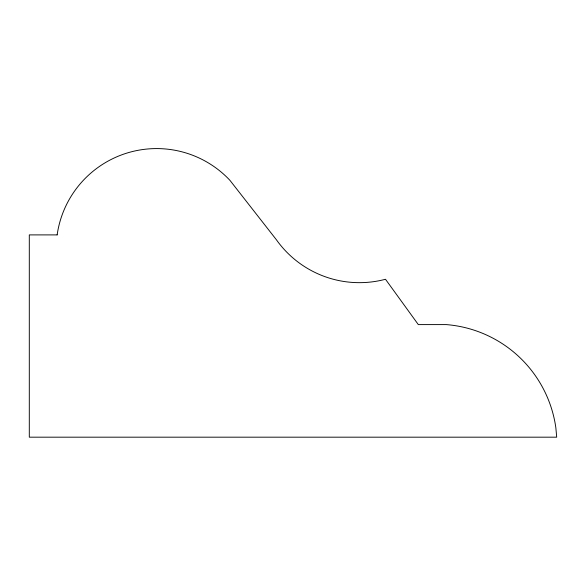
<?xml version="1.0" encoding="UTF-8"?>
<svg xmlns="http://www.w3.org/2000/svg" width="586" height="586" viewBox="0 0 586 586"><rect width="100%" height="100%" fill="white"/><g stroke="black" fill="none" stroke-linecap="round" stroke-linejoin="round"><path stroke-width="0.88" d="M57.15 234.898L29.3 234.898L29.3 437.178L556.7 437.178L555.865 427.89A120.328 120.328 0 0 0 446.334 324.6L418.323 324.6L385.493 279.266A101.781 101.781 0 0 1 276.365 239.718L229.939 180.341A100.484 100.484 0 0 0 57.15 234.898"/></g></svg>
